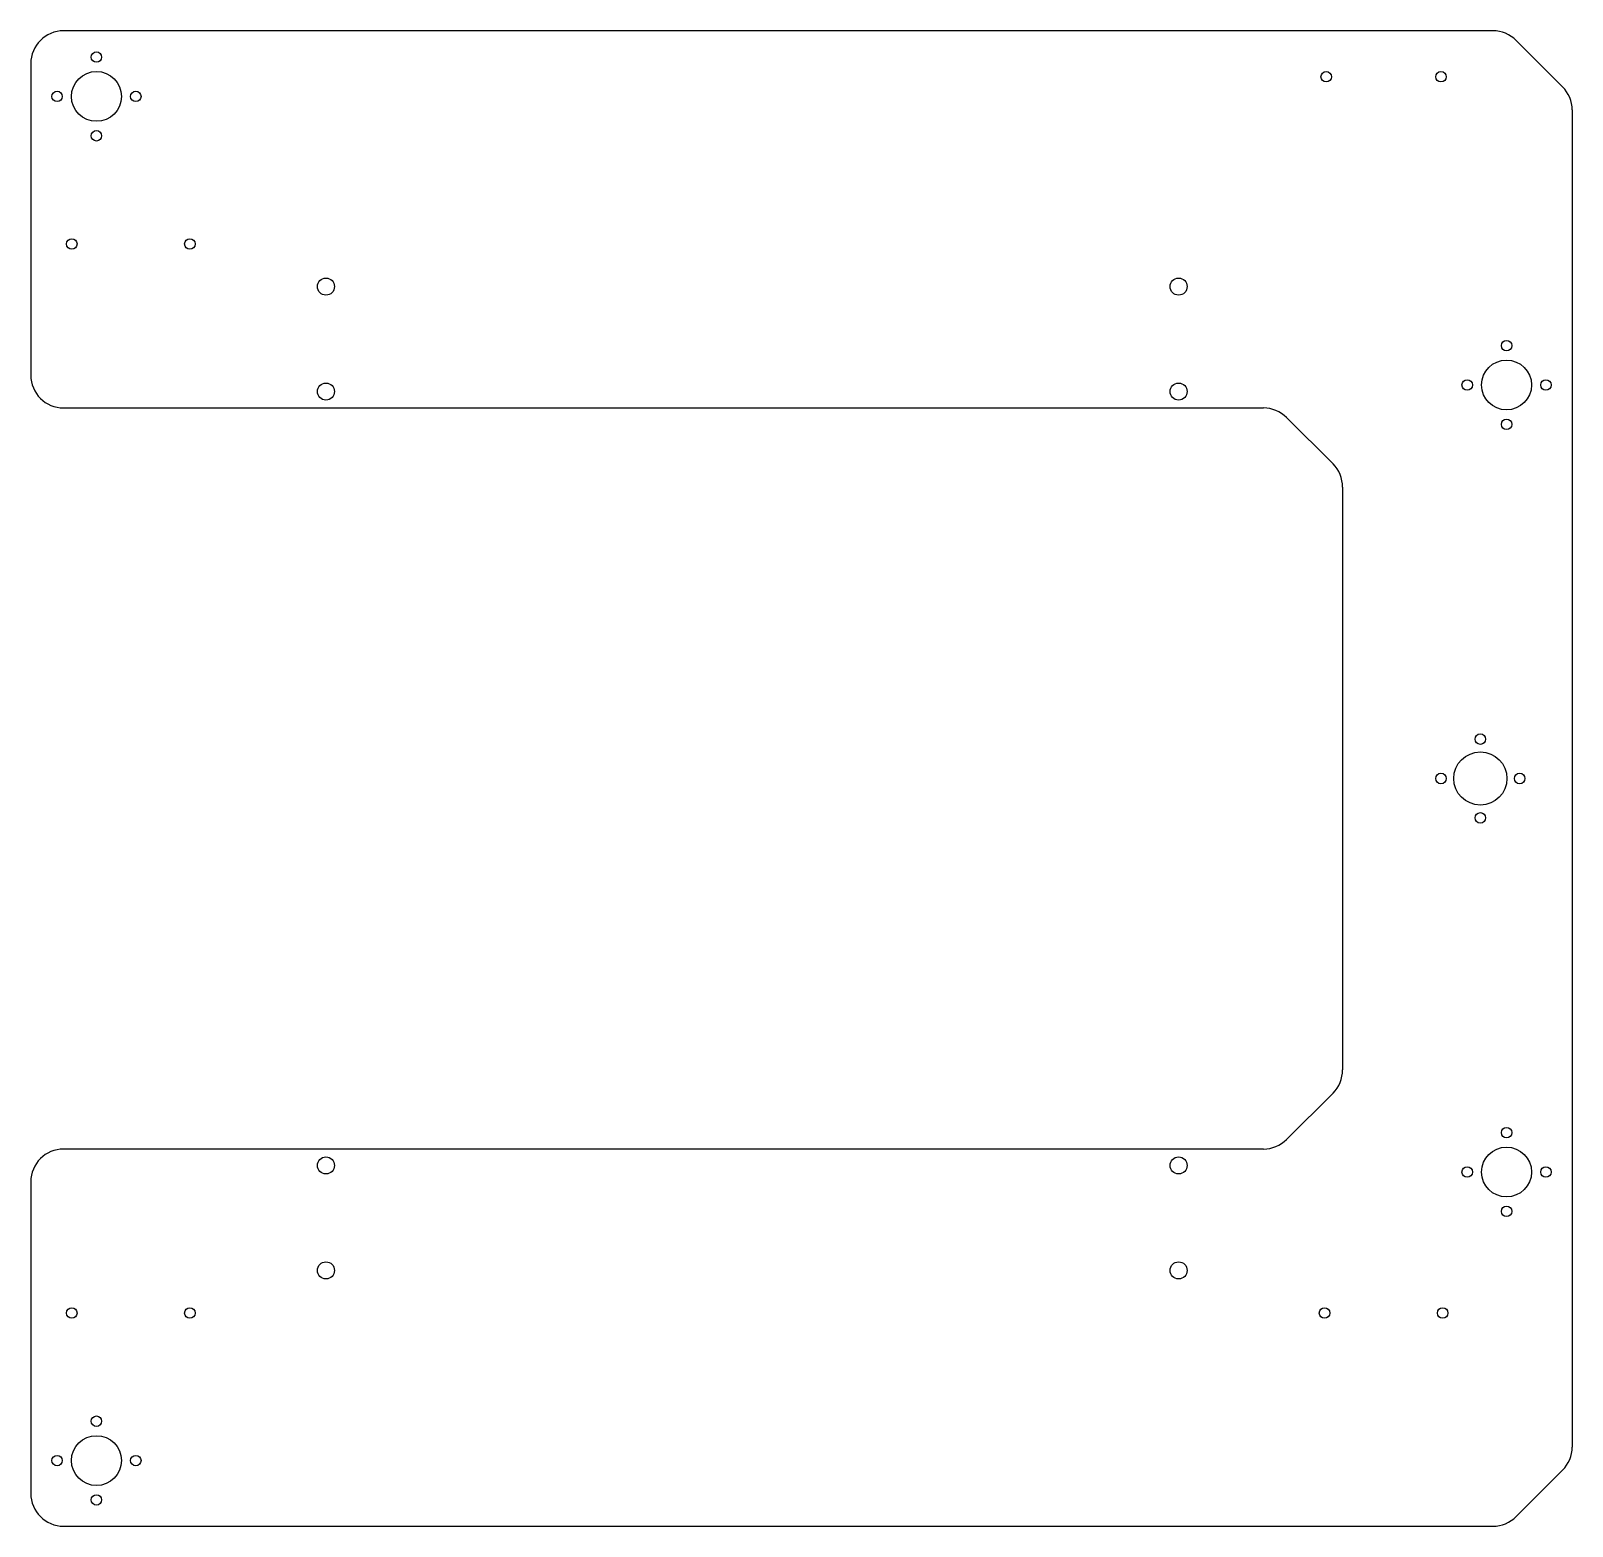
# Model space of a CAD drawing. Header units: millimetres. Extents: x -270 to 200, y -228 to 228.
import ezdxf

# ---------------------------------------------------------------- set-up
doc = ezdxf.new("R2010")
doc.units = ezdxf.units.MM

msp = doc.modelspace()

# ---------------------------------------------------------------- linework, layer by layer
at = {"color": 7, "linetype": 'Continuous', "lineweight": 25}
for p, q in [((175.86, 228), (-260, 228)), ((197.07, 210.93), (182.93, 225.07)), ((-270, 218), (-270, 123)), ((200, 203.86), (200, -203.86)), ((-260, 113), (105.86, 113)), ((112.93, 110.07), (127.07, 95.93)), ((130, 88.86), (130, -88.86)), ((127.07, -95.93), (112.93, -110.07)), ((105.86, -113), (-260, -113)), ((-270, -123), (-270, -218)), ((182.93, -225.07), (197.07, -210.93)), ((-260, -228), (175.86, -228))]:
    msp.add_line(p, q, dxfattribs=at)
for centre, radius in [((-250, 220), 1.6), ((-250, 208), 7.6), ((125, 214), 1.6), ((160, 214), 1.6), ((-262, 208), 1.6), ((-238, 208), 1.6), ((-250, 196), 1.6), ((-257.5, 163), 1.6), ((-221.5, 163), 1.6), ((-180, 150), 2.6), ((80, 150), 2.6), ((180, 132), 1.6), ((180, 120), 7.6), ((-180, 118), 2.6), ((80, 118), 2.6), ((168, 120), 1.6), ((192, 120), 1.6), ((180, 108), 1.6), ((172, 12), 1.6), ((172, 0), 8.1), ((160, 0), 1.6), ((184, 0), 1.6), ((172, -12), 1.6), ((180, -108), 1.6), ((180, -120), 7.6), ((-180, -118), 2.6), ((80, -118), 2.6), ((168, -120), 1.6), ((192, -120), 1.6), ((180, -132), 1.6), ((-180, -150), 2.6), ((80, -150), 2.6), ((-257.5, -163), 1.6), ((-221.5, -163), 1.6), ((124.5, -163), 1.6), ((160.5, -163), 1.6), ((-250, -196), 1.6), ((-250, -208), 7.6), ((-262, -208), 1.6), ((-238, -208), 1.6), ((-250, -220), 1.6)]:
    msp.add_circle(centre, radius, dxfattribs=at)
for centre, start, end in [((-260, 218), 90, 180), ((175.86, 218), 45, 90), ((190, 203.86), 0, 45), ((-260, 123), 180, 270), ((105.86, 103), 45, 90), ((120, 88.86), 0, 45), ((120, -88.86), 315, 0), ((105.86, -103), 270, 315), ((-260, -123), 90, 180), ((190, -203.86), 315, 0), ((-260, -218), 180, 270), ((175.86, -218), 270, 315)]:
    msp.add_arc(centre, 10, start, end, dxfattribs=at)

doc.saveas('drawing.dxf')
